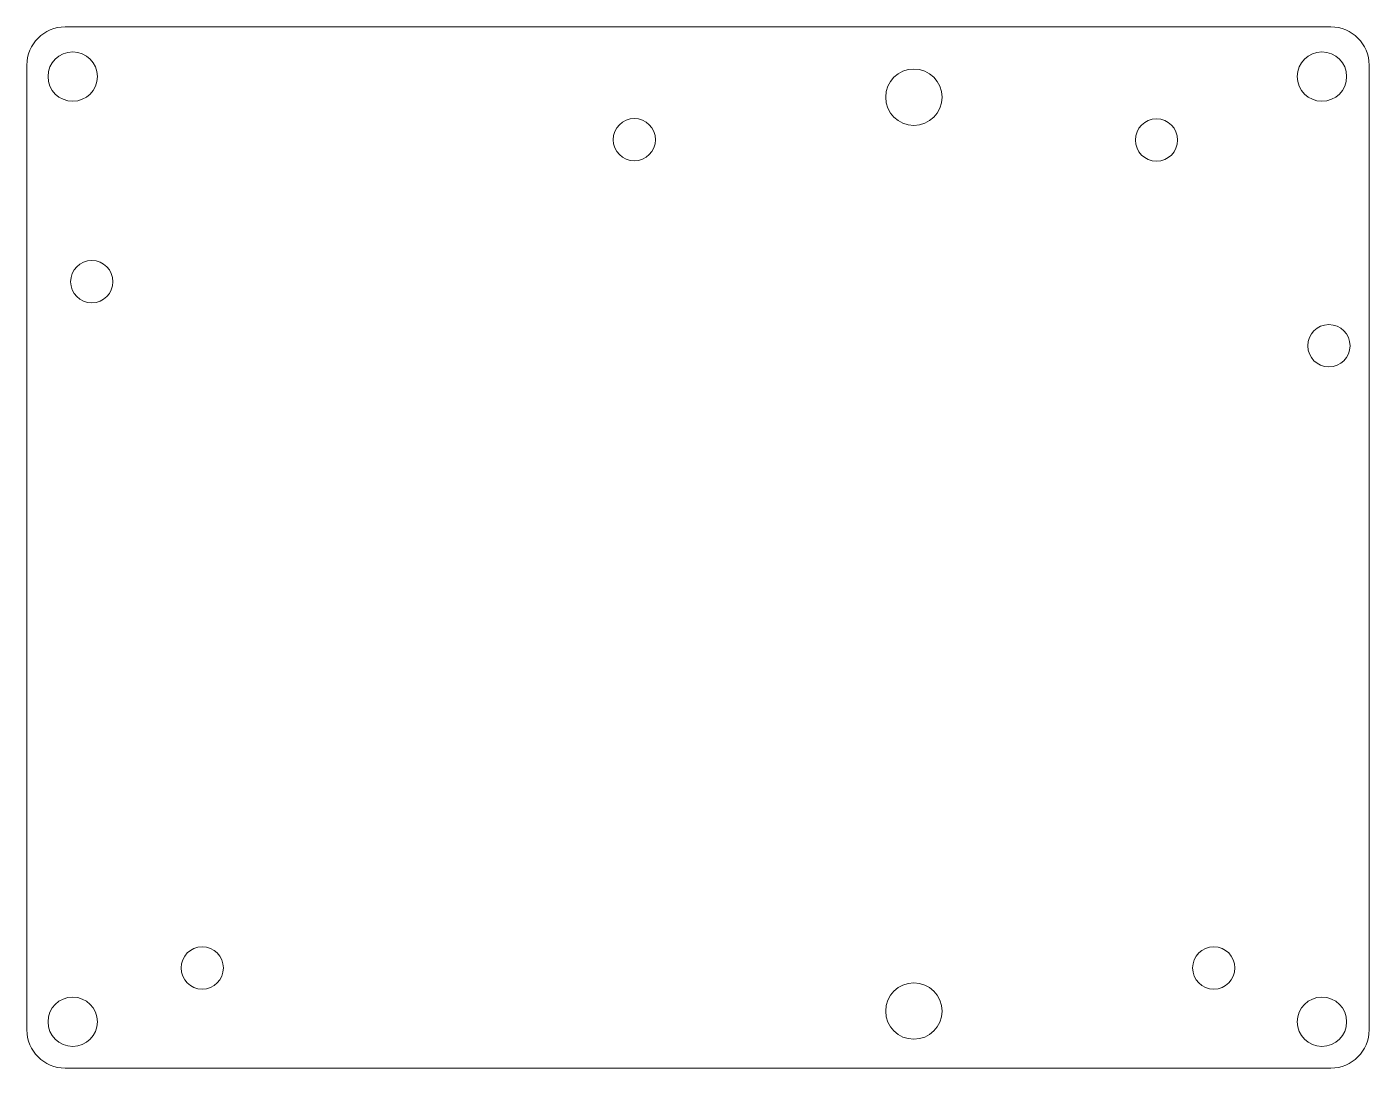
# Model space of a CAD drawing. Header units: inches. Extents: x -1.75 to 2, y -2.01 to 0.89.
import ezdxf

# ---------------------------------------------------------------- set-up
doc = ezdxf.new("R2010")
doc.units = ezdxf.units.IN
doc.header["$MEASUREMENT"] = 0
doc.layers.add('Layer 1', color=7, linetype='Continuous')

msp = doc.modelspace()

# ---------------------------------------------------------------- linework, layer by layer
at = {"layer": 'Layer 1', "color": 250, "lineweight": 9}
for centre in [(-0.0574, 0.5781), (1.4013, 0.5771), (-1.5731, 0.1815), (1.8829, 0.0026), (-1.2646, -1.7351), (1.5613, -1.7351)]:
    msp.add_ellipse(centre, major_axis=(0, 0.0591), ratio=1, dxfattribs=at)
msp.add_open_spline([(-1.6477, 0.8932), (-1.6477, 0.8932), (1.8885, 0.8932), (1.8885, 0.8932), (1.8885, 0.8932), (1.9473, 0.8932), (1.9954, 0.8451), (1.9954, 0.7864), (1.9954, 0.7864), (1.9954, 0.7864), (1.9954, -1.9081), (1.9954, -1.9081), (1.9954, -1.9081), (1.9954, -1.9669), (1.9473, -2.015), (1.8885, -2.015), (1.8885, -2.015), (1.8885, -2.015), (-1.6477, -2.015), (-1.6477, -2.015), (-1.6477, -2.015), (-1.7065, -2.015), (-1.7545, -1.9669), (-1.7545, -1.9081), (-1.7545, -1.9081), (-1.7545, -1.9081), (-1.7545, 0.7864), (-1.7545, 0.7864), (-1.7545, 0.7864), (-1.7545, 0.8451), (-1.7065, 0.8932), (-1.6477, 0.8932)], degree=3, knots=[0, 0, 0, 0, 0.111111, 0.111111, 0.111111, 0.111111, 0.222222, 0.222222, 0.222222, 0.222222, 0.333333, 0.333333, 0.333333, 0.333333, 0.444444, 0.444444, 0.444444, 0.444444, 0.555556, 0.555556, 0.555556, 0.555556, 0.666667, 0.666667, 0.666667, 0.666667, 0.777778, 0.777778, 0.777778, 0.777778, 1, 1, 1, 1], dxfattribs=at)
at = {"layer": 'Layer 1', "lineweight": 9}
for points in [[(-1.5575, 0.7543), (-1.5575, 0.7924), (-1.5884, 0.8232), (-1.6264, 0.8232), (-1.6264, 0.8232), (-1.6645, 0.8232), (-1.6953, 0.7924), (-1.6953, 0.7543), (-1.6953, 0.7543), (-1.6953, 0.7163), (-1.6645, 0.6854), (-1.6264, 0.6854), (-1.6264, 0.6854), (-1.5884, 0.6854), (-1.5575, 0.7163), (-1.5575, 0.7543)], [(1.9324, 0.7543), (1.9324, 0.7924), (1.9015, 0.8232), (1.8635, 0.8232), (1.8635, 0.8232), (1.8254, 0.8232), (1.7946, 0.7924), (1.7946, 0.7543), (1.7946, 0.7543), (1.7946, 0.7163), (1.8254, 0.6854), (1.8635, 0.6854), (1.8635, 0.6854), (1.9015, 0.6854), (1.9324, 0.7163), (1.9324, 0.7543)], [(0.8022, 0.6966), (0.8022, 0.7401), (0.767, 0.7753), (0.7235, 0.7753), (0.7235, 0.7753), (0.68, 0.7753), (0.6447, 0.7401), (0.6447, 0.6966), (0.6447, 0.6966), (0.6447, 0.6531), (0.68, 0.6179), (0.7235, 0.6179), (0.7235, 0.6179), (0.767, 0.6179), (0.8022, 0.6531), (0.8022, 0.6966)], [(0.8022, -1.8555), (0.8022, -1.812), (0.767, -1.7767), (0.7235, -1.7767), (0.7235, -1.7767), (0.68, -1.7767), (0.6447, -1.812), (0.6447, -1.8555), (0.6447, -1.8555), (0.6447, -1.899), (0.68, -1.9342), (0.7235, -1.9342), (0.7235, -1.9342), (0.767, -1.9342), (0.8022, -1.899), (0.8022, -1.8555)], [(-1.5575, -1.8855), (-1.5575, -1.8474), (-1.5884, -1.8166), (-1.6264, -1.8166), (-1.6264, -1.8166), (-1.6645, -1.8166), (-1.6953, -1.8474), (-1.6953, -1.8855), (-1.6953, -1.8855), (-1.6953, -1.9235), (-1.6645, -1.9544), (-1.6264, -1.9544), (-1.6264, -1.9544), (-1.5884, -1.9544), (-1.5575, -1.9235), (-1.5575, -1.8855)], [(1.9324, -1.8855), (1.9324, -1.8474), (1.9015, -1.8166), (1.8635, -1.8166), (1.8635, -1.8166), (1.8254, -1.8166), (1.7946, -1.8474), (1.7946, -1.8855), (1.7946, -1.8855), (1.7946, -1.9235), (1.8254, -1.9544), (1.8635, -1.9544), (1.8635, -1.9544), (1.9015, -1.9544), (1.9324, -1.9235), (1.9324, -1.8855)]]:
    msp.add_open_spline(points, degree=3, knots=[0, 0, 0, 0, 0.2, 0.2, 0.2, 0.2, 0.4, 0.4, 0.4, 0.4, 0.6, 0.6, 0.6, 0.6, 1, 1, 1, 1], dxfattribs=at)

doc.saveas('drawing.dxf')
